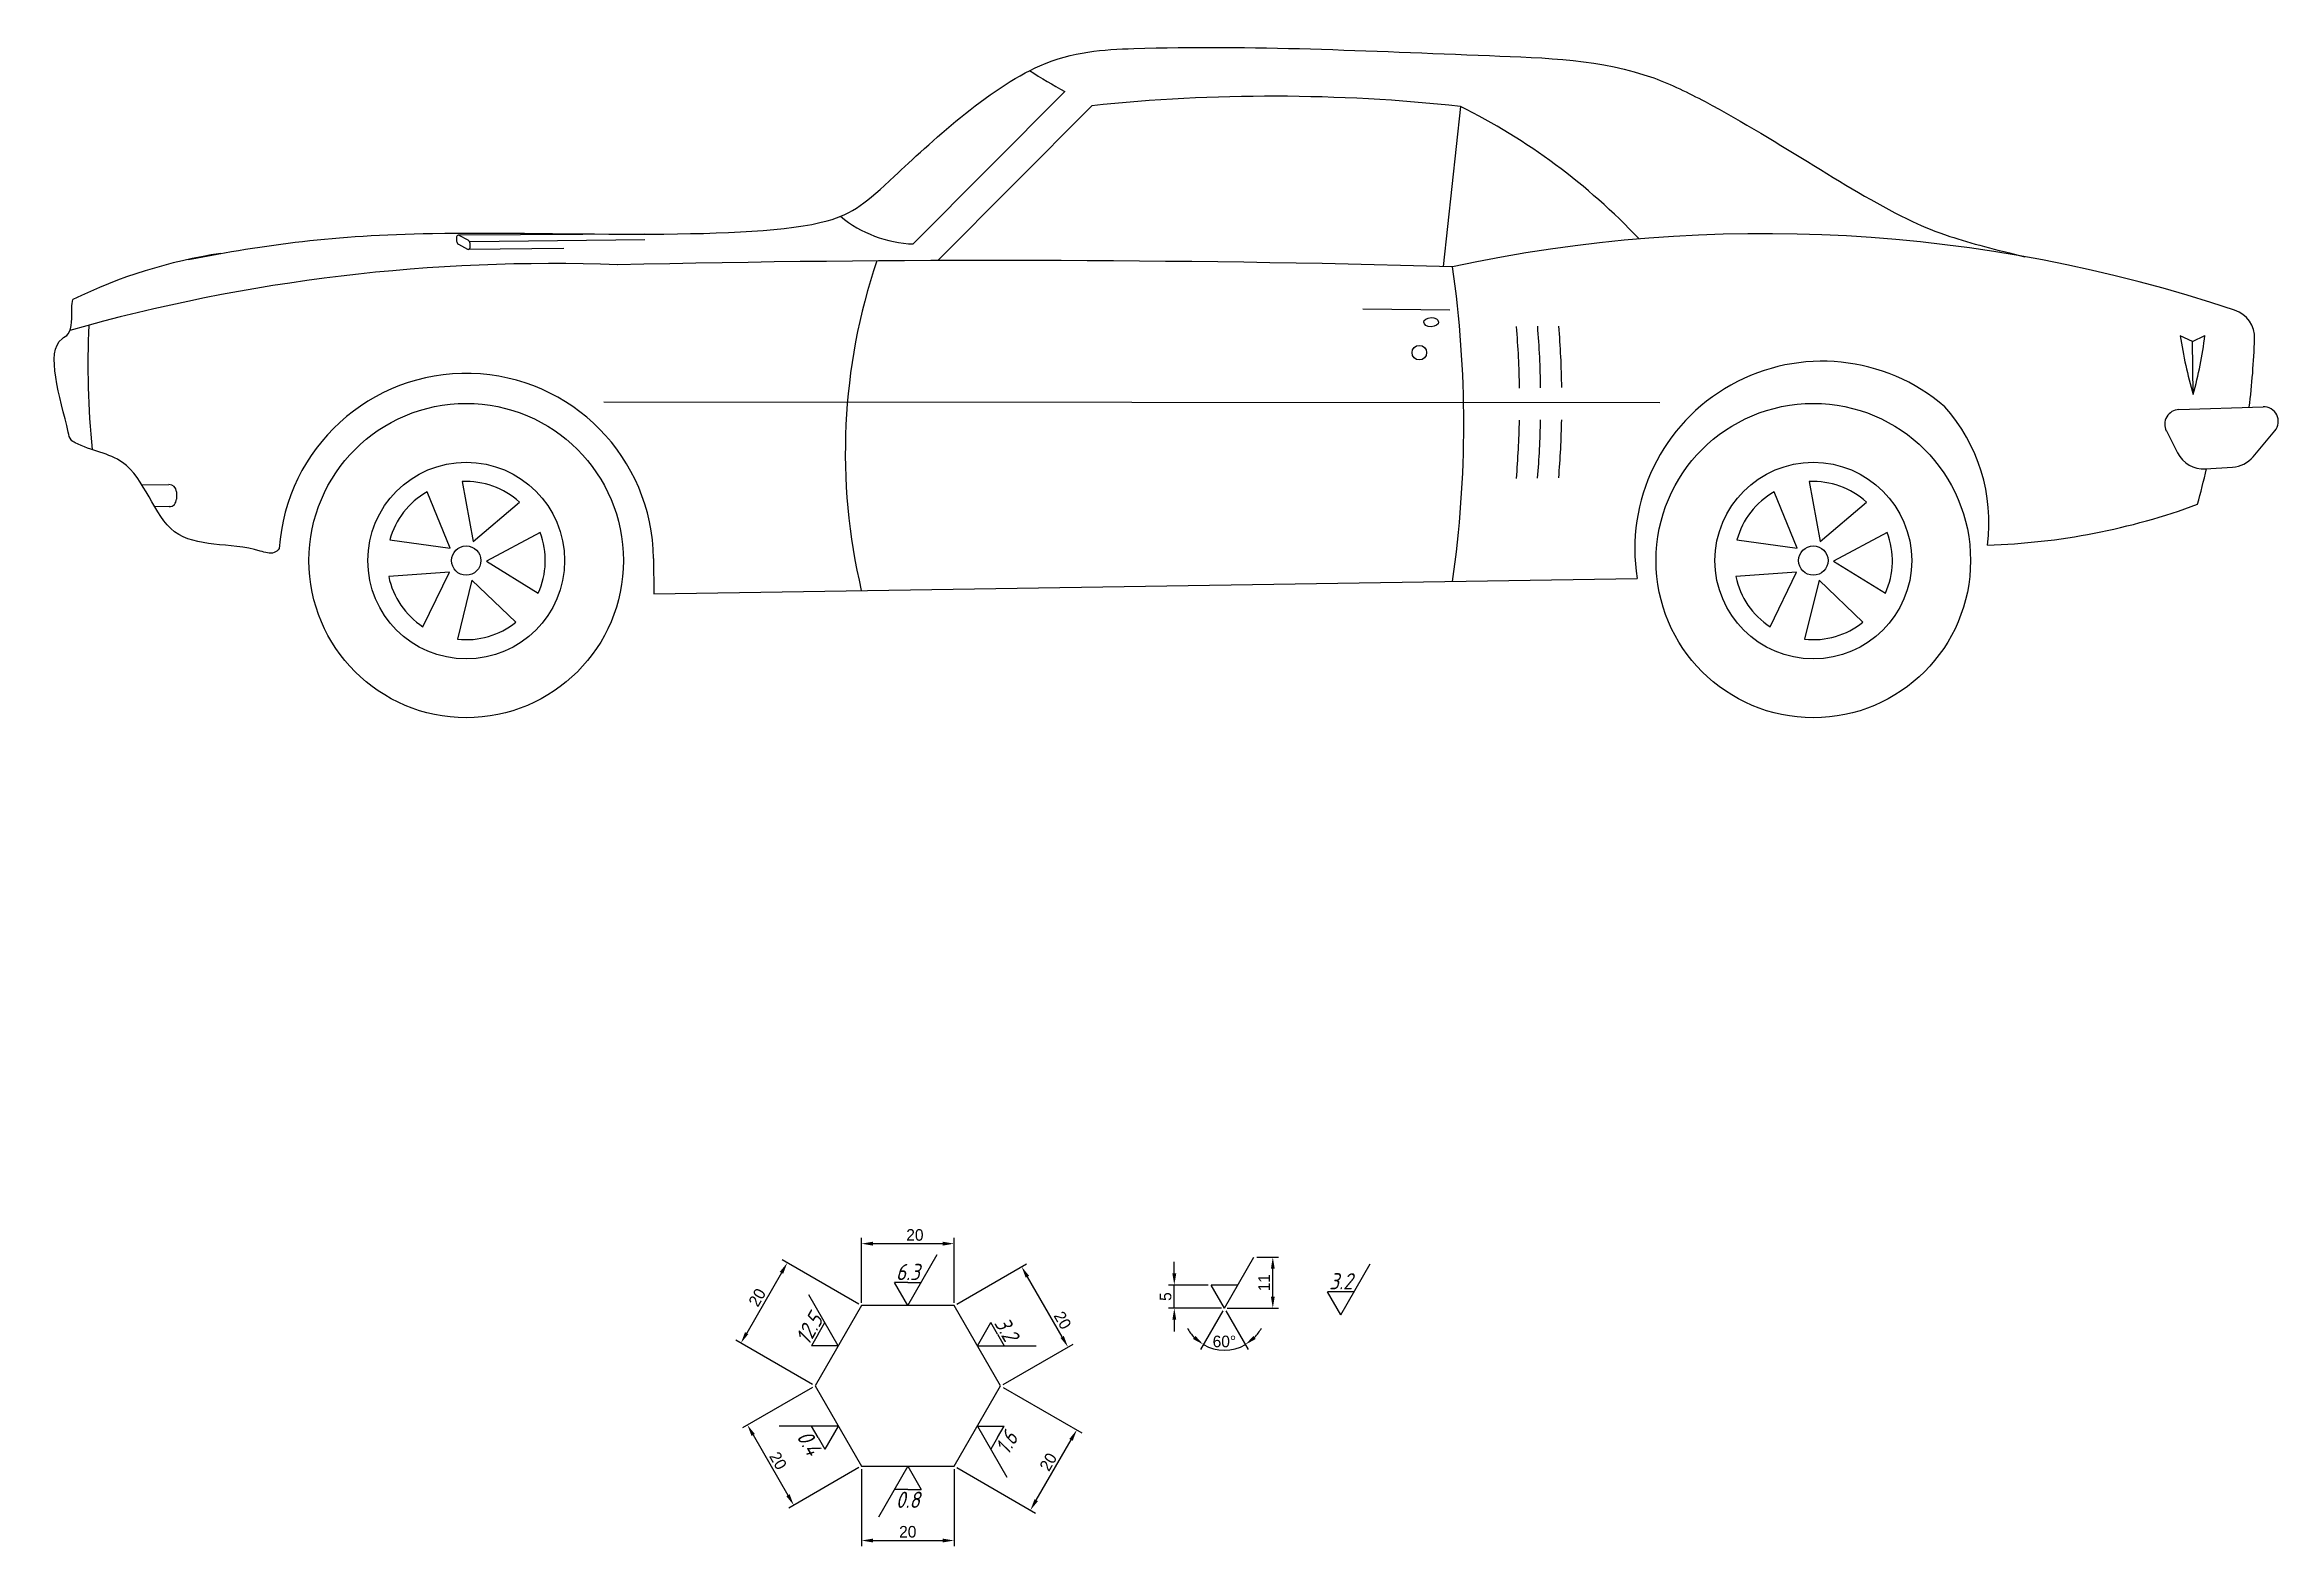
# Model space of a CAD drawing. Header units: millimetres. Extents: x 91 to 573, y 180 to 503.
import ezdxf
from ezdxf.enums import TextEntityAlignment as Align

# ---------------------------------------------------------------- set-up
doc = ezdxf.new("R2010")
doc.units = ezdxf.units.MM
doc.styles.add('样式 1', font='gbeitc.shx', dxfattribs={"height": 3.5, "bigfont": 'gbcbig.shx'})
doc.dimstyles.new('ISO-25', dxfattribs={"dimtxt": 2.5, "dimasz": 2.5, "dimexe": 1.25, "dimexo": 0.625, "dimtad": 1, "dimdsep": 46, "dimtxsty": 'Standard', "dimcen": 2.5, "dimadec": 0, "dimazin": 0, "dimtfac": 1, "dimtmove": 0, "dimatfit": 3, "dimfxl": 0, "dimarcsym": 0})

# ---------------------------------------------------------------- blocks, each defined once
blk = doc.blocks.new('*D1')
at = {"color": 0, "lineweight": -2, "transparency": 16777216}
for p, q in [((352.47, 241.92), (357.18, 241.92)), ((355.93, 233.42), (355.93, 239.42)), ((346.12, 230.92), (357.18, 230.92))]:
    blk.add_line(p, q, dxfattribs=at)
at = {"color": 0, "transparency": 16777216}
for points in [[(355.52, 239.42), (356.35, 239.42), (355.93, 241.92)], [(355.52, 233.42), (356.35, 233.42), (355.93, 230.92)]]:
    blk.add_solid(points, dxfattribs=at)
at = {"layer": 'Defpoints', "color": 0, "transparency": 16777216}
for p in [(351.84, 241.92), (355.93, 241.92), (345.49, 230.92)]:
    blk.add_point(p, dxfattribs=at)
at = {"color": 0, "transparency": 16777216, "insert": (354.06, 236.42), "char_height": 2.5, "attachment_point": 5, "rotation": 90}
blk.add_mtext('11', dxfattribs=at)
blk = doc.blocks.new('*D2')
at = {"color": 0, "lineweight": -2, "transparency": 16777216}
for p, q in [((334.69, 238.42), (334.69, 240.92)), ((341.98, 235.92), (333.44, 235.92)), ((334.69, 230.92), (334.69, 235.92)), ((344.87, 230.92), (333.44, 230.92)), ((334.69, 228.42), (334.69, 225.92))]:
    blk.add_line(p, q, dxfattribs=at)
at = {"color": 0, "transparency": 16777216}
for points in [[(334.27, 238.42), (335.11, 238.42), (334.69, 235.92)], [(334.27, 228.42), (335.11, 228.42), (334.69, 230.92)]]:
    blk.add_solid(points, dxfattribs=at)
at = {"layer": 'Defpoints', "color": 0, "transparency": 16777216}
for p in [(334.69, 235.92), (342.61, 235.92), (345.49, 230.92)]:
    blk.add_point(p, dxfattribs=at)
at = {"color": 0, "transparency": 16777216, "insert": (332.82, 233.42), "char_height": 2.5, "attachment_point": 5, "rotation": 90}
blk.add_mtext('5', dxfattribs=at)
blk = doc.blocks.new('*D3')
at = {"color": 0, "lineweight": -2, "transparency": 16777216}
for p, q in [((345.18, 230.38), (340.34, 221.99)), ((345.81, 230.38), (350.65, 221.99))]:
    blk.add_line(p, q, dxfattribs=at)
for start, end in [(208.289, 224.1445), (315.8555, 331.711), (240, 300)]:
    blk.add_arc((345.49, 230.92), 9.06, start, end, dxfattribs=at)
at = {"color": 0, "transparency": 16777216}
for points in [[(339.25, 224.94), (338.73, 224.28), (340.96, 223.07)], [(352.25, 224.28), (351.74, 224.94), (350.03, 223.07)]]:
    blk.add_solid(points, dxfattribs=at)
at = {"layer": 'Defpoints', "color": 0, "transparency": 16777216}
for p in [(351.84, 241.92), (342.61, 235.92), (345.49, 230.92), (345.49, 230.92), (343.92, 222)]:
    blk.add_point(p, dxfattribs=at)
at = {"color": 0, "transparency": 16777216, "insert": (345.49, 223.73), "char_height": 2.5, "attachment_point": 5}
blk.add_mtext('60\\M+5A1E3', dxfattribs=at)
blk = doc.blocks.new('*D4')
at = {"color": 0, "lineweight": -2, "transparency": 16777216}
for p, q in [((297.77, 213.85), (314.75, 204.04)), ((304.92, 189.51), (312.42, 202.5)), ((287.77, 196.53), (304.75, 186.72))]:
    blk.add_line(p, q, dxfattribs=at)
at = {"color": 0, "transparency": 16777216}
for points in [[(312.06, 202.71), (312.78, 202.3), (313.67, 204.67)], [(304.56, 189.72), (305.28, 189.3), (303.67, 187.35)]]:
    blk.add_solid(points, dxfattribs=at)
at = {"layer": 'Defpoints', "color": 0, "transparency": 16777216}
for p in [(297.22, 214.16), (313.67, 204.67), (287.22, 196.84)]:
    blk.add_point(p, dxfattribs=at)
at = {"color": 0, "transparency": 16777216, "insert": (307.52, 197.76), "char_height": 2.5, "attachment_point": 5, "rotation": 60}
blk.add_mtext('20', dxfattribs=at)
blk = doc.blocks.new('*D5')
at = {"color": 0, "lineweight": -2, "transparency": 16777216}
for p, q in [((267.22, 196.22), (267.22, 179.56)), ((287.22, 196.22), (287.22, 179.56)), ((269.72, 180.81), (284.72, 180.81))]:
    blk.add_line(p, q, dxfattribs=at)
at = {"color": 0, "transparency": 16777216}
for points in [[(269.72, 181.22), (269.72, 180.39), (267.22, 180.81)], [(284.72, 181.22), (284.72, 180.39), (287.22, 180.81)]]:
    blk.add_solid(points, dxfattribs=at)
at = {"layer": 'Defpoints', "color": 0, "transparency": 16777216}
for p in [(267.22, 196.84), (287.22, 196.84), (287.22, 180.81)]:
    blk.add_point(p, dxfattribs=at)
at = {"color": 0, "transparency": 16777216, "insert": (277.22, 182.68), "char_height": 2.5, "attachment_point": 5}
blk.add_mtext('20', dxfattribs=at)
blk = doc.blocks.new('*D6')
at = {"color": 0, "lineweight": -2, "transparency": 16777216}
for p, q in [((256.68, 213.85), (241.56, 205.12)), ((243.89, 203.58), (251.39, 190.59)), ((266.68, 196.53), (251.56, 187.8))]:
    blk.add_line(p, q, dxfattribs=at)
at = {"color": 0, "transparency": 16777216}
for points in [[(244.25, 203.79), (243.53, 203.37), (242.64, 205.74)], [(251.75, 190.8), (251.03, 190.38), (252.64, 188.42)]]:
    blk.add_solid(points, dxfattribs=at)
at = {"layer": 'Defpoints', "color": 0, "transparency": 16777216}
for p in [(257.22, 214.16), (267.22, 196.84), (252.64, 188.42)]:
    blk.add_point(p, dxfattribs=at)
at = {"color": 0, "transparency": 16777216, "insert": (249.26, 198.02), "char_height": 2.5, "attachment_point": 5, "rotation": 300}
blk.add_mtext('20', dxfattribs=at)
blk = doc.blocks.new('*D7')
at = {"color": 0, "lineweight": -2, "transparency": 16777216}
for p, q in [((287.77, 231.8), (302.85, 240.5)), ((310.51, 224.72), (303.01, 237.71)), ((297.77, 214.48), (312.85, 223.18))]:
    blk.add_line(p, q, dxfattribs=at)
at = {"color": 0, "transparency": 16777216}
for points in [[(303.37, 237.92), (302.65, 237.5), (301.76, 239.88)], [(310.87, 224.93), (310.15, 224.51), (311.76, 222.56)]]:
    blk.add_solid(points, dxfattribs=at)
at = {"layer": 'Defpoints', "color": 0, "transparency": 16777216}
for p in [(301.76, 239.88), (287.22, 231.48), (297.22, 214.16)]:
    blk.add_point(p, dxfattribs=at)
at = {"color": 0, "transparency": 16777216, "insert": (310.6, 228.31), "char_height": 2.5, "attachment_point": 5, "rotation": 300}
blk.add_mtext('20', dxfattribs=at)
blk = doc.blocks.new('*D8')
at = {"color": 0, "lineweight": -2, "transparency": 16777216}
for p, q in [((267.22, 232.11), (267.22, 246.09)), ((287.22, 232.11), (287.22, 246.09)), ((284.72, 244.84), (269.72, 244.84))]:
    blk.add_line(p, q, dxfattribs=at)
at = {"color": 0, "transparency": 16777216}
for points in [[(269.72, 245.26), (269.72, 244.42), (267.22, 244.84)], [(284.72, 245.26), (284.72, 244.42), (287.22, 244.84)]]:
    blk.add_solid(points, dxfattribs=at)
at = {"layer": 'Defpoints', "color": 0, "transparency": 16777216}
for p in [(267.22, 244.84), (267.22, 231.48), (287.22, 231.48)]:
    blk.add_point(p, dxfattribs=at)
at = {"color": 0, "transparency": 16777216, "insert": (278.76, 246.71), "char_height": 2.5, "attachment_point": 5}
blk.add_mtext('20', dxfattribs=at)
blk = doc.blocks.new('*D9')
at = {"color": 0, "lineweight": -2, "transparency": 16777216}
for p, q in [((266.68, 231.8), (250.16, 241.34)), ((249.99, 238.55), (242.49, 225.56)), ((256.68, 214.48), (240.16, 224.02))]:
    blk.add_line(p, q, dxfattribs=at)
at = {"color": 0, "transparency": 16777216}
for points in [[(249.63, 238.76), (250.35, 238.34), (251.24, 240.71)], [(242.13, 225.76), (242.85, 225.35), (241.24, 223.39)]]:
    blk.add_solid(points, dxfattribs=at)
at = {"layer": 'Defpoints', "color": 0, "transparency": 16777216}
for p in [(267.22, 231.48), (241.24, 223.39), (257.22, 214.16)]:
    blk.add_point(p, dxfattribs=at)
at = {"color": 0, "transparency": 16777216, "insert": (244.76, 233.23), "char_height": 2.5, "attachment_point": 5, "rotation": 60}
blk.add_mtext('20', dxfattribs=at)
blk = doc.blocks.new('3.2')
for p, q in [((0, 0), (6.35, 11)), ((0, 0), (-2.89, 5)), ((0, 5), (-2.89, 5)), ((0, 5), (2.89, 5))]:
    blk.add_line(p, q)
at = {"style": '样式 1'}
blk.add_attdef('3.2', text='', height=3.5, dxfattribs=at).set_placement((0, 5.5), align=Align.CENTER)
blk = doc.blocks.new('*U15')
for p, q in [((1852.4, 1021.9), (2179.3, 1350.6)), ((1905, 986), (2237.3, 1320.1)), ((3032.4, 1318.4), (2995.2, 973.3)), ((1273.2, 1043), (871.5, 1041)), ((1098.9, 1012.1), (892.9, 1010.3)), ((896.7, 1027.6), (1273.4, 1031.7)), ((2821.7, 882.2), (3009.4, 879.9)), ((1184.9, 681.5), (3461.8, 679.9)), ((4581.3, 664.7), (4762.8, 670.8)), ((4554.2, 618.6), (4578.4, 571.2)), ((4741.6, 563), (4788.2, 618.9)), ((4638.6, 536.9), (4696.8, 540.4)), ((189.2, 502.4), (247.5, 503)), ((263.5, 487.3), (263.6, 471.4)), ((248, 455.4), (216.8, 455.1)), ((1292.2, 343.5), (1293, 267.3))]:
    blk.add_line(p, q)
for points in [[(896.8, 1014.3), (896.7, 1023, 0.269532), (892.6, 1029.8), (873.3, 1040.5, 0.575383), (867.4, 1037), (867.5, 1028.3, 0.269532), (871.6, 1021.5), (890.9, 1010.8, 0.575383)], [(723.7, 383.5), (853.7, 365.9), (804, 487.2, 0.199906)], [(879.8, 509.4), (903.2, 380.3), (1003.2, 465.1, 0.199906)], [(3628.3, 383.5), (3758.3, 365.9), (3708.6, 487.2, 0.199906)], [(3784.4, 509.4), (3807.8, 380.3), (3907.8, 465.1, 0.199906)], [(1047.7, 399.8), (932.2, 337.7), (1043.8, 268.7, 0.199906)], [(3952.3, 399.8), (3836.8, 337.7), (3948.4, 268.7, 0.199906)], [(795.2, 196.2), (852.1, 314.3), (721.3, 304.5, 0.199906)], [(995.4, 206.3), (900.7, 296.9), (869.6, 169.5, 0.199906)], [(3699.8, 196.2), (3756.7, 314.3), (3625.9, 304.5, 0.199906)], [(3900, 206.3), (3805.3, 296.9), (3774.2, 169.5, 0.199906)]]:
    blk.add_lwpolyline(points, format="xyb", close=True)
for points in [[(4612.2, 697.6), (4610.9, 811.5), (4584.2, 823.7)], [(4612.2, 697.6), (4610.9, 811.5), (4637.3, 824.3)], [(1293, 267.3), (3413.3, 300.4)]]:
    blk.add_lwpolyline(points)
for centre, radius in [((2943.5, 787.5), 15.7), ((888.4, 339), 339), ((3793, 339), 339), ((888.4, 339), 212.1), ((3793, 339), 212.1), ((888.4, 339), 31.7), ((3793, 339), 31.7)]:
    blk.add_circle(centre, radius)
for centre, radius, start, end in [((2910.9, 2669.2), 1507.9, 237.6103, 240.9785), ((2627.7, -2413), 3753.5, 83.8163, 95.9705), ((2425.8, 99.3), 1361.7, 43.2748, 63.5665), ((1861.5, 1282.4), 260.6, 230.424, 268.0085), ((3687.4, -2156.1), 3200.2, 71.5283, 102.1242), ((1071.4, -2828.2), 3807.8, 87.8393, 105.8096), ((521.5, -80), 1093.6, 98.5304, 116.112), ((2034.5, -34648.8), 35635.1, 88.42296, 91.3179), ((3005.1, 571.8), 1299.3, 161.4307, 193.2363), ((651.7, 633.6), 2387.7, 351.8279, 8.1674), ((4681.3, 819.2), 63.3, 357.932, 71.5283), ((2010.7, 764.8), 1938, 177.5773, 185.5205), ((1159.2, 681.5), 2000.5, 0.852, 4.6556), ((1204.8, 682), 2000.5, 0.852, 4.6556), ((1250.4, 682.5), 2000.5, 0.852, 4.6556), ((5493, 959), 918.8, 188.4683, 196.5315), ((3725.8, 939.4), 918.8, 344.7432, 352.8063), ((2960.5, 881.4), 1785.2, 353.1942, 357.932), ((888.4, 339), 403.8, 0.6373, 176.3412), ((3812.4, 364.7), 404.3, 49.2263, 189.1528), ((1159.2, 681.5), 2000.5, 355.2644, 358.8633), ((1204.8, 682), 2000.5, 355.2644, 358.8633), ((1250.4, 682.5), 2000.5, 355.2644, 358.8633), ((3794.8, 420.2), 377, 352.7285, 41.6613), ((4582.4, 633), 31.7, 91.939, 207.109), ((4763.9, 639.2), 31.7, 320.1683, 91.939), ((4634.8, 600.1), 63.3, 207.109, 273.4677), ((2901.9, 940.5), 1785.2, 344.3985, 346.9385), ((4693, 603.6), 63.3, 273.4677, 320.1683), ((247.6, 487.2), 15.8, 0.6373, 90.6373), ((247.8, 471.2), 15.8, 270.6373, 0.6373), ((4126.8, 1798.9), 1427, 271.6865, 290.2774)]:
    blk.add_arc(centre, radius, start, end)
blk.add_ellipse((2969, 853.3), major_axis=(-16, -0.2), ratio=0.610043)
for points, knots in [([(289.3, 988.6), (458.8, 1020.9), (785.1, 1067), (1645.1, 1018.9), (1784.3, 1140.8), (2091.8, 1431.9), (2519.3, 1455.4), (2948, 1431.3), (3379.3, 1419.1), (3689.2, 1266.6), (3901.9, 1112.6), (4093.7, 1033.2), (4189, 1009.1), (4249.1, 994.5)], [18.629823, 18.629823, 18.629823, 18.629823, 19.527405, 20.700571, 21.107983, 21.608568, 21.92336, 23.151359, 23.716171, 23.908743, 24.77794, 24.943072, 25.187755, 25.187755, 25.187755, 25.187755]), ([(485.4, 364.8), (482.3, 360.9), (469.9, 350.9), (389.9, 380.9), (233.5, 354), (184.4, 564.4), (76.5, 575.4), (33.6, 599.7), (16.3, 683.7), (-24.4, 799.9), (39.1, 829), (38, 865.2), (37.8, 883.8), (37.8, 890.5), (38.6, 896.5), (40.2, 902)], [16.815853, 16.815853, 16.815853, 16.815853, 16.838212, 16.885395, 17.18439, 17.479846, 17.654423, 17.670693, 17.696923, 18.016358, 18.052739, 18.140805, 18.140805, 18.140805, 18.172382, 18.172382, 18.172382, 18.172382])]:
    blk.add_open_spline(points, degree=3, knots=knots)

msp = doc.modelspace()

# ---------------------------------------------------------------- linework, layer by layer
for p, q in [((345.494, 230.922), (351.844, 241.922)), ((370.595, 229.477), (376.946, 240.477)), ((345.494, 230.922), (342.607, 235.922)), ((348.38, 235.922), (342.607, 235.922)), ((370.595, 229.477), (367.708, 234.477)), ((373.482, 234.477), (367.708, 234.477))]:
    msp.add_line(p, q)
msp.add_lwpolyline([(267.225, 196.843), (287.225, 196.843), (297.225, 214.164), (287.225, 231.484), (267.225, 231.484), (257.225, 214.164)], close=True)

# ---------------------------------------------------------------- block references
at = {"xscale": 0.1, "yscale": 0.1, "zscale": 0.1}
msp.add_blockref('*U15', (93.174, 358.279), dxfattribs=at)
at = {"color": 3}
msp.add_blockref('3.2', (277.225, 231.484), dxfattribs=at).add_auto_attribs({'3.2': '6.3'})
for p, rotation, values in [((262.225, 222.824), 59.99999999999999, {'3.2': '12.5'}), ((292.225, 222.824), 300.0000000000001, {'3.2': '3.2'})]:
    msp.add_blockref('3.2', p, dxfattribs=dict(at, rotation=rotation)).add_auto_attribs(values)
ref = msp.add_blockref('3.2', (262.225, 205.503), dxfattribs=dict(at, rotation=120))
ref.add_attrib('3.2', '0.4', dxfattribs={"color": 0, "height": 3.5, "rotation": 300, "style": '样式 1'}).set_placement((257.462, 202.753), align=Align.TOP_CENTER)
ref = msp.add_blockref('3.2', (292.225, 205.503), dxfattribs=dict(at, rotation=239.9999999999999))
ref.add_attrib('3.2', '1.6', dxfattribs={"color": 0, "height": 3.5, "rotation": 60, "style": '样式 1'}).set_placement((296.988, 202.753), align=Align.TOP_CENTER)
ref = msp.add_blockref('3.2', (277.225, 196.843), dxfattribs=dict(at, rotation=180))
ref.add_attrib('3.2', '0.8', dxfattribs={"color": 0, "height": 3.5, "style": '样式 1'}).set_placement((277.225, 191.343), align=Align.TOP_CENTER)

# ---------------------------------------------------------------- texts
at = {"color": 7, "style": '样式 1'}
msp.add_attdef('3.2', text='3.2', height=3.5, dxfattribs=at).set_placement((370.595, 234.977), align=Align.CENTER)

# ---------------------------------------------------------------- dimensions: what is measured, and where the dimension line sits
at = {"color": 3}
for base, p1, p2, picture, middle in [((267.225, 244.839), (287.225, 231.484), (267.225, 231.484), '*D8', (278.763, 244.839)), ((287.225, 180.808), (267.225, 196.843), (287.225, 196.843), '*D5', (277.225, 180.808))]:
    dim = msp.add_linear_dim(base=base, p1=p1, p2=p2, dimstyle='ISO-25', dxfattribs=at)
    dim.commit()
    dim.dimension.update_dxf_attribs({"geometry": picture, "text_midpoint": middle, "dimtype": 160})
for base, p1, p2, angle, picture, middle, dimtype in [((241.242, 223.391), (267.225, 231.484), (257.225, 214.164), 240, '*D9', (246.381, 232.292), 161), ((355.934, 241.922), (345.494, 230.922), (351.844, 241.922), 90, '*D1', (355.934, 236.422), 160), ((301.763, 239.878), (297.225, 214.164), (287.225, 231.484), 120, '*D7', (308.981, 227.375), 161), ((252.639, 188.422), (257.225, 214.164), (267.225, 196.843), 300, '*D6', (247.639, 197.082), 161), ((313.671, 204.669), (287.225, 196.843), (297.225, 214.164), 60, '*D4', (309.139, 196.82), 161)]:
    dim = msp.add_linear_dim(base=base, p1=p1, p2=p2, angle=angle, dimstyle='ISO-25', dxfattribs=at)
    dim.commit()
    dim.dimension.update_dxf_attribs({"geometry": picture, "text_midpoint": middle, "dimtype": dimtype})
dim = msp.add_linear_dim(base=(334.69, 235.922), p1=(345.494, 230.922), p2=(342.607, 235.922), angle=90, dimstyle='ISO-25', dxfattribs=at)
dim.commit()
dim.dimension.update_dxf_attribs({"geometry": '*D2', "text_midpoint": (332.815, 233.422)})
dim = msp.add_angular_dim_2l(base=(343.92, 221.997), line1=((345.494, 230.922), (342.607, 235.922)), line2=((345.494, 230.922), (351.844, 241.922)), dimstyle='ISO-25', dxfattribs=at)
dim.commit()
dim.dimension.update_dxf_attribs({"geometry": '*D3', "text_midpoint": (345.494, 223.734)})

doc.saveas('drawing.dxf')
